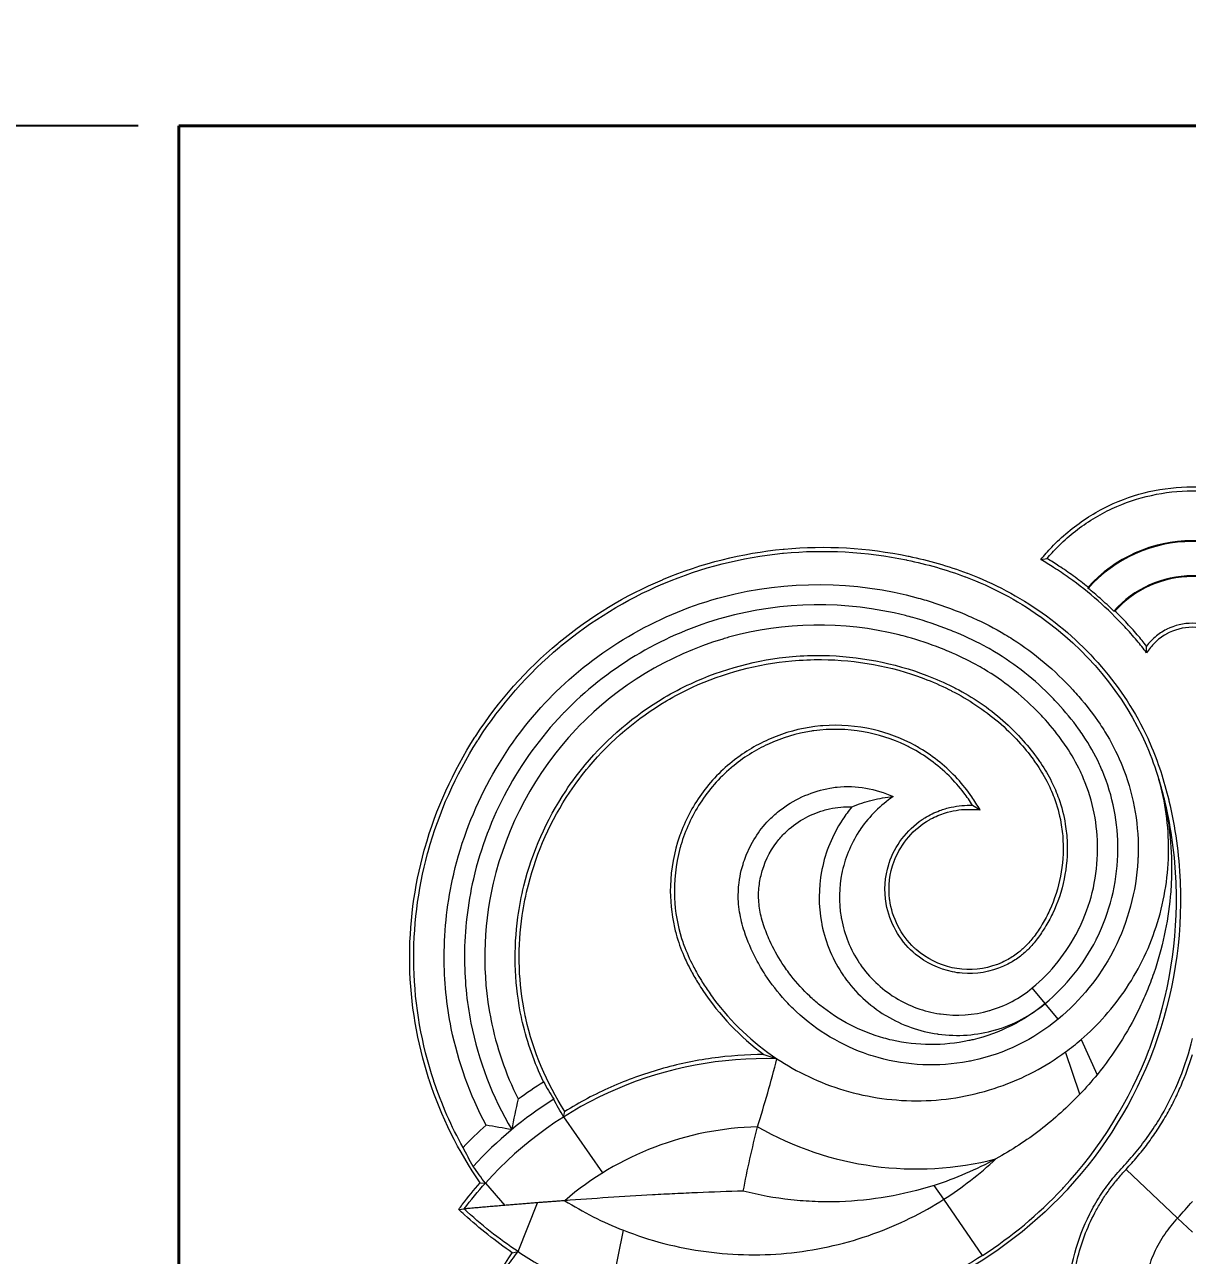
# Model space of a CAD drawing. Header units: millimetres. Extents: x 0 to 2376, y 0 to 1680.
# Drawn here: x 805 to 1091.8, y 891.4 to 1195 of the extents above; entities that cross this region are included whole.
import ezdxf

# ---------------------------------------------------------------- set-up
doc = ezdxf.new("R2010")
doc.units = ezdxf.units.MM
doc.layers.get('0').update_dxf_attribs({"lineweight": 35})
doc.layers.add('Архио', color=252, linetype='Continuous', lineweight=40)
doc.layers.add('Размеры', color=5, linetype='Continuous', lineweight=9)
doc.styles.add('Размер', font='arial.ttf', dxfattribs={"width": 0.8})
doc.dimstyles.new('M 1-1_h36_(M 1-8)', dxfattribs={"dimscale": 2, "dimtxt": 32, "dimasz": 25, "dimexe": 10, "dimexo": 5, "dimgap": 5, "dimtad": 1, "dimdec": 0, "dimtxsty": 'Размер', "dimblk": 'OBLIQUE', "dimcen": 2.5, "dimadec": 0, "dimazin": 0, "dimtfac": 1, "dimtdec": 0, "dimtmove": 0, "dimatfit": 3, "dimfxl": 0, "dimarcsym": 0})

# ---------------------------------------------------------------- blocks, each defined once
blk = doc.blocks.new('_Oblique')
at = {"color": 0, "linetype": 'ByBlock', "lineweight": -2}
blk.add_line((-0.5, -0.5), (0.5, 0.5), dxfattribs=at)
blk = doc.blocks.new('*D36')
at = {"layer": 'Defpoints', "color": 0, "transparency": 16777216}
for p in [(723, 1170), (843, 1170), (843, 630)]:
    blk.add_point(p, dxfattribs=at)
at = {"layer": 'Размеры', "color": 0, "lineweight": -2, "transparency": 16777216}
for p, q in [((833, 1170), (703, 1170)), ((723, 630), (723, 1170)), ((833, 630), (703, 630))]:
    blk.add_line(p, q, dxfattribs=at)
at = {"layer": 'Размеры', "color": 0, "lineweight": -2, "transparency": 16777216, "xscale": 50, "yscale": 50, "zscale": 50}
for p, rotation in [((723, 1170), 90), ((723, 630), 270)]:
    blk.add_blockref('_Oblique', p, dxfattribs=dict(at, rotation=rotation))
at = {"layer": 'Размеры', "color": 0, "transparency": 16777216, "insert": (680.32, 900), "char_height": 64, "attachment_point": 5, "rotation": 90, "style": 'Размер'}
blk.add_mtext('540', dxfattribs=at)

msp = doc.modelspace()

# ---------------------------------------------------------------- linework, layer by layer
at = {"layer": 'Архио'}
for p in [(843, 630), (1343, 1170)]:
    msp.add_line(p, (843, 1170), dxfattribs=at)
at = {"layer": 'Размеры', "linetype": 'Continuous', "lineweight": 15}
for p, q in [((1055.63, 1063.05), (1057.15, 1063.3)), ((1067.31, 1055.94), (1067.29, 1056.22)), ((1073.91, 1050.35), (1073.63, 1050.34)), ((1073.91, 1050.35), (1073.91, 1050.35)), ((1081.72, 1040.07), (1081.7, 1041.7)), ((1038.78, 1002.43), (1040.63, 1001.35)), ((1059.9, 949.69), (1053.51, 957.38)), ((1065.54, 944.64), (1069.5, 935.98)), ((1065.28, 931.19), (1061.69, 941.58)), ((987.31, 940.95), (990.55, 939.9)), ((937.94, 925.56), (938.24, 926.92)), ((937.94, 925.56), (947.55, 911.74)), ((1089.34, 900.62), (1076.65, 912.63)), ((917.36, 909.31), (918.63, 909.23)), ((918.63, 909.23), (923.45, 903.74)), ((1031.73, 905.27), (1029.29, 908.67)), ((1041.26, 891.41), (1031.73, 905.27)), ((912.06, 902.75), (913.4, 902.87)), ((926.68, 892.33), (931.5, 904.39)), ((1093, 897.16), (1089.34, 900.62)), ((949.28, 880.93), (952.7, 897.6)), ((925.28, 892.07), (926.68, 892.33))]:
    msp.add_line(p, q, dxfattribs=at)
for centre, radius, start, end in [((1093, 1033.17), 34.53, 41.8722, 138.1278), ((1093, 1033.17), 34.33, 41.5565, 138.4435), ((1093, 1033.17), 25.88, 41.554, 138.446), ((1093, 1033.17), 25.68, 41.986, 138.014), ((987.53, 847.3), 92.64, 88.1351, 138.0509), ((987.53, 847.3), 97.64, 122.2148, 137.4184), ((987.53, 847.3), 75.83, 91.3402, 130.5762), ((1024.92, 991.76), 79.03, 240.2971, 284.3737), ((1025.5, 961), 87.88, 316.5937, 320.1846)]:
    msp.add_arc(centre, radius, start, end, dxfattribs=at)
for points, knots in [([(1055.63, 1063.05), (1056.5, 1064.08), (1058.57, 1066.5), (1063.59, 1071.2), (1068.49, 1074.43), (1078.48, 1079.33), (1092.95, 1082.59), (1107.58, 1079.35), (1120.35, 1073.02), (1125.93, 1068.33), (1130.37, 1063.05)], [0, 0, 0, 0, 4.028225, 9.512379, 20.695846, 21.434759, 42.869519, 64.304278, 65.043192, 85.739038, 85.739038, 85.739038, 85.739038]), ([(1057.15, 1063.3), (1057.97, 1064.28), (1060.01, 1066.51), (1064.9, 1070.92), (1069.6, 1073.9), (1079.16, 1078.44), (1093, 1081.51), (1106.84, 1078.44), (1119.13, 1072.6), (1124.62, 1068.33), (1128.85, 1063.3)], [0, 0, 0, 0, 4.028225, 9.512379, 20.695846, 21.434759, 42.869519, 64.304278, 65.043192, 85.739038, 85.739038, 85.739038, 85.739038]), ([(917.36, 909.31), (911.97, 917.1), (907.69, 925.73), (901.78, 943.91), (900.14, 953.65), (899.82, 972.75), (901.09, 982.46), (906.37, 1001.36), (910.7, 1010.93), (921.77, 1028.06), (928.82, 1036), (944.41, 1048.95), (953.21, 1054.27), (971.86, 1062.1), (982.03, 1064.66), (1002.43, 1066.59), (1012.9, 1065.97), (1027.89, 1062.85), (1032.81, 1061.45), (1044.01, 1057.2), (1050.25, 1053.92), (1067.43, 1041.81), (1076.91, 1030.56), (1084.51, 1013.19), (1086.05, 1008.41), (1088.77, 997.11), (1089.71, 990.28), (1090.55, 969.66), (1088.32, 955.46), (1078.73, 929.64), (1071.33, 917.62), (1053.03, 897.81), (1041.93, 889.65), (1026.89, 882.5), (1023.76, 881.2), (1020.68, 880.08)], [72.459222, 72.459222, 72.459222, 72.459222, 100.879163, 101.055909, 129.80299, 130.18795, 158.360155, 158.909445, 189.046594, 189.521413, 220.110759, 220.51019, 250.339307, 250.665376, 281.175083, 281.426318, 312.169394, 312.345411, 327.287158, 327.426485, 348.308636, 348.342374, 390.536067, 390.724358, 405.290692, 405.557375, 425.560948, 425.870498, 467.473734, 467.87192, 508.523696, 509.008695, 548.7832, 549.142257, 558.954541, 558.954541, 558.954541, 558.954541]), ([(913.13, 918.01), (910.24, 923.21), (907.82, 928.73), (902.91, 943.46), (901.21, 953.12), (900.77, 972.07), (901.98, 981.72), (907.12, 1000.51), (911.36, 1010.03), (922.28, 1027.08), (929.24, 1034.99), (944.66, 1047.91), (953.38, 1053.22), (971.87, 1061.05), (981.96, 1063.62), (1002.2, 1065.59), (1012.59, 1064.99), (1027.48, 1061.92), (1032.36, 1060.55), (1043.49, 1056.34), (1049.68, 1053.09), (1066.74, 1041.07), (1076.15, 1029.9), (1082.89, 1014.39), (1083.9, 1011.59), (1084.75, 1008.8)], [231.88634, 231.88634, 231.88634, 231.88634, 249.862681, 250.039428, 278.786508, 279.171469, 307.343674, 307.892964, 338.030113, 338.504932, 369.094278, 369.493708, 399.322825, 399.648895, 430.158601, 430.409837, 461.152913, 461.328929, 476.270676, 476.410003, 497.292155, 497.325893, 539.519586, 539.707877, 548.510942, 548.510942, 548.510942, 548.510942]), ([(1081.72, 1040.07), (1080.93, 1041.07), (1079.19, 1043.26), (1075.31, 1047.64), (1069.84, 1052.97), (1063.85, 1057.72), (1059.05, 1060.98), (1056.69, 1062.41), (1055.63, 1063.05)], [0, 0, 0, 0, 3.821839, 8.388555, 17.551065, 26.713575, 31.280292, 34.980504, 34.980504, 34.980504, 34.980504]), ([(1067.29, 1056.22), (1066.09, 1057.18), (1063.73, 1058.98), (1060.34, 1061.32), (1058.14, 1062.7), (1057.15, 1063.3)], [0, 0, 0, 0, 4.90376, 9.470476, 13.170688, 13.170688, 13.170688, 13.170688]), ([(918.79, 923.53), (914.82, 931.02), (911.92, 939.08), (909.05, 953.23), (907.8, 966.02), (909.28, 978.84), (914.62, 1001.71), (923.02, 1017.1), (946, 1040.63), (960.92, 1049.43), (992.49, 1057.99), (1010.46, 1057.89), (1029.94, 1052.25), (1034.44, 1050.62), (1040.93, 1047.79), (1044.88, 1045.77), (1053.55, 1040.42), (1059.66, 1035.21), (1066.41, 1027.68), (1069.08, 1024.24), (1072.6, 1018.76), (1074.57, 1014.97), (1078.55, 1005.02), (1079.91, 996.74), (1079.24, 981.59), (1077.07, 973.52), (1070.22, 960.2), (1065.46, 954.31), (1059.9, 949.69)], [0, 0, 0, 0, 25.423321, 25.435865, 43.316235, 63.793289, 63.909443, 113.767398, 114.522076, 162.609423, 163.988161, 212.672565, 214.690965, 224.844764, 227.01869, 235.901838, 238.126663, 257.588967, 259.808505, 268.437967, 270.620526, 279.340653, 281.227799, 302.77577, 304.02793, 326.704985, 327.30877, 348.988567, 348.988567, 348.988567, 348.988567]), ([(1073.63, 1050.34), (1072.52, 1051.41), (1070.46, 1053.33), (1068.3, 1055.14), (1067.31, 1055.94)], [13.421464, 13.421464, 13.421464, 13.421464, 18.292128, 22.300103, 22.300103, 22.300103, 22.300103]), ([(1056.7, 953.53), (1061.89, 957.85), (1066.31, 963.38), (1072.58, 975.89), (1074.47, 983.47), (1074.77, 997.63), (1073.28, 1005.33), (1069.23, 1014.48), (1067.26, 1017.96), (1063.79, 1022.95), (1061.2, 1026.08), (1054.7, 1032.94), (1048.85, 1037.64), (1040.6, 1042.37), (1036.86, 1044.16), (1030.75, 1046.67), (1026.51, 1048.1), (1008.21, 1052.95), (991.44, 1052.75), (962.08, 1044.31), (948.25, 1035.95), (926.97, 1013.8), (919.19, 999.41), (914.24, 978.04), (912.86, 966.06), (913.99, 954.12), (916.91, 939.43), (920.35, 930.52), (925.15, 922.42)], [0, 0, 0, 0, 21.679797, 22.283582, 44.960637, 46.212797, 67.760768, 69.647914, 78.368041, 80.5506, 89.180062, 91.399601, 110.861904, 113.086729, 121.969877, 124.143803, 134.297602, 136.316002, 185.000406, 186.379144, 234.466491, 235.221169, 285.079124, 285.195278, 305.672332, 323.552702, 323.565246, 353.793642, 353.793642, 353.793642, 353.793642]), ([(1053.51, 957.38), (1058.17, 961.26), (1062.18, 966.27), (1067.79, 977.53), (1069.51, 984.42), (1069.74, 997.12), (1068.36, 1004.16), (1064.71, 1012.3), (1062.86, 1015.54), (1059.75, 1020), (1057.26, 1022.98), (1051.3, 1029.24), (1045.75, 1033.67), (1038.16, 1037.99), (1034.56, 1039.71), (1028.92, 1042), (1024.82, 1043.38), (1007.66, 1047.89), (991.75, 1047.67), (964.2, 1039.69), (951.11, 1031.74), (931.15, 1010.9), (923.8, 997.25), (918.03, 972.15), (917.8, 960.65), (921.31, 942.9), (923.61, 936.22), (926.71, 929.99)], [0, 0, 0, 0, 19.580294, 20.247264, 40.606585, 41.98978, 61.198718, 63.283349, 70.778768, 73.189727, 80.827735, 83.287323, 101.05344, 103.536498, 111.47305, 113.910491, 123.143305, 125.423639, 171.141995, 172.77616, 217.969925, 218.973682, 265.883254, 266.241991, 302.061445, 302.185071, 324.633089, 324.633089, 324.633089, 324.633089]), ([(1081.7, 1041.7), (1080.96, 1042.64), (1079.29, 1044.67), (1076.69, 1047.55), (1074.81, 1049.47), (1073.91, 1050.35)], [22.589178, 22.589178, 22.589178, 22.589178, 26.411017, 30.977733, 34.980504, 34.980504, 34.980504, 34.980504]), ([(1104.3, 1041.7), (1103.68, 1042.52), (1102.2, 1044.08), (1100.38, 1045.31), (1097.4, 1046.81), (1093, 1047.84), (1088.6, 1046.81), (1085.62, 1045.31), (1083.8, 1044.08), (1082.32, 1042.52), (1081.7, 1041.7)], [0, 0, 0, 0, 3.151438, 6.595353, 6.722551, 13.445103, 20.167654, 20.294852, 23.738768, 26.890206, 26.890206, 26.890206, 26.890206]), ([(1104.28, 1040.07), (1103.64, 1040.91), (1102.32, 1042.68), (1100.51, 1044.04), (1097.52, 1045.73), (1093, 1046.92), (1088.48, 1045.73), (1085.49, 1044.04), (1083.68, 1042.68), (1082.36, 1040.91), (1081.72, 1040.07)], [0, 0, 0, 0, 3.151438, 6.595353, 6.722551, 13.445103, 20.167654, 20.294852, 23.738768, 26.890206, 26.890206, 26.890206, 26.890206]), ([(932.98, 934.25), (930.73, 938.92), (928.68, 944.69), (925.81, 958.27), (925.53, 969.75), (929.12, 988.42), (934.81, 1001.33), (946.67, 1017.22), (957.25, 1026.26), (974.73, 1035.44), (988.15, 1039.03), (1008.12, 1039.73), (1021.66, 1037.14), (1032.07, 1032.59), (1036.47, 1030.35), (1042.82, 1026.61), (1049.61, 1020.56), (1054.07, 1015.04), (1056.4, 1011.67), (1058.25, 1008.53), (1060.38, 1003.51), (1061.68, 998.46), (1062.65, 988.75), (1060.84, 979.81), (1057.05, 972.91), (1055.42, 970.39), (1054.13, 968.64), (1052.38, 966.73), (1050.5, 965.07), (1048.35, 963.67), (1043.76, 961.41), (1038.85, 960.57), (1031.21, 961.68), (1027.06, 963.65), (1020.81, 969.05), (1018.29, 973.56), (1016.92, 981.36), (1017.15, 984.85), (1019.57, 992.4), (1022.71, 996.55), (1027.91, 999.93), (1030.27, 1001.08), (1034.24, 1002.25), (1037.01, 1002.5), (1038.78, 1002.43)], [0, 0, 0, 0, 15.560251, 18.245155, 41.641193, 49.554479, 75.229817, 83.32278, 108.967252, 116.387208, 142.48243, 149.988119, 176.258197, 183.209837, 184.056724, 191.057297, 205.259498, 211.157467, 212.294154, 217.564001, 222.070888, 228.626582, 233.146413, 251.277857, 255.207198, 256.727058, 260.251801, 261.735431, 264.51156, 267.743907, 269.389689, 279.843188, 282.248873, 292.507631, 293.184186, 307.077314, 307.179533, 316.947276, 317.250194, 330.964523, 331.774663, 335.861396, 338.817128, 344.135427, 344.135427, 344.135427, 344.135427]), ([(938.24, 926.92), (933.7, 933.92), (930.07, 942.56), (926.74, 959.08), (926.6, 970.31), (930.24, 988.58), (935.89, 1001.15), (947.53, 1016.67), (957.95, 1025.5), (975.04, 1034.49), (988.14, 1037.94), (1007.69, 1038.74), (1020.99, 1036.36), (1031.18, 1031.9), (1035.48, 1029.71), (1041.71, 1026.06), (1048.51, 1020.34), (1052.88, 1014.97), (1055.2, 1011.69), (1057.05, 1008.64), (1059.25, 1003.78), (1060.6, 998.84), (1061.68, 989.33), (1059.99, 980.6), (1056.41, 973.77), (1054.86, 971.28), (1053.59, 969.56), (1051.89, 967.68), (1050.09, 966.02), (1048.01, 964.63), (1043.53, 962.37), (1038.71, 961.58), (1031.24, 962.71), (1027.22, 964.73), (1021.23, 970.18), (1018.92, 974.69), (1017.93, 982.37), (1018.34, 985.77), (1021.14, 993.01), (1024.47, 996.88), (1029.82, 999.76), (1032.23, 1000.69), (1036.18, 1001.54), (1038.9, 1001.42), (1040.63, 1001.35)], [0, 0, 0, 0, 25.575716, 28.260621, 51.656659, 59.569945, 85.245282, 93.338245, 118.982718, 126.402674, 152.497896, 160.003585, 186.273663, 193.225302, 194.07219, 201.072763, 215.274963, 221.172933, 222.309619, 227.579467, 232.086354, 238.642048, 243.161878, 261.293322, 265.222664, 266.742524, 270.267266, 271.750897, 274.527026, 277.759372, 279.405155, 289.858654, 292.264339, 302.523097, 303.199652, 317.09278, 317.194999, 326.962741, 327.26566, 340.979989, 341.790129, 345.876861, 348.832594, 354.150893, 354.150893, 354.150893, 354.150893]), ([(1040.63, 1001.35), (1039.96, 1002.42), (1038.31, 1005.1), (1033.85, 1010.69), (1028.88, 1014.73), (1021.79, 1018.77), (1013.94, 1021.76), (1005.82, 1022.38), (997.73, 1021.69), (990.3, 1019.95), (983.7, 1016.33), (977.56, 1011.79), (971.92, 1006.15), (968.02, 998.99), (965.2, 991.16), (963.75, 983.31), (964.56, 975.09), (966, 969.35), (967.01, 966.45), (968.4, 963.44), (969.58, 961.15), (970.91, 958.86), (975.85, 951.17), (981.43, 945.3), (987.31, 940.95)], [0, 0, 0, 0, 3.785807, 9.431479, 21.404598, 22.809189, 33.905354, 46.370297, 46.955511, 58.245313, 69.050045, 69.3525, 81.140992, 92.734064, 93.569599, 106.09361, 116.418084, 118.143469, 123.842163, 125.619236, 128.088894, 131.578165, 133.555818, 155.5038, 155.5038, 155.5038, 155.5038]), ([(1038.78, 1002.43), (1038.12, 1003.48), (1036.36, 1006.03), (1031.69, 1011.33), (1026.6, 1015.07), (1019.42, 1018.68), (1011.52, 1021.18), (1003.49, 1021.36), (995.58, 1020.22), (988.37, 1018.05), (982.08, 1014.09), (976.34, 1009.23), (971.18, 1003.3), (967.81, 996), (965.58, 988.11), (964.73, 980.27), (966.12, 972.25), (968, 966.73), (969.23, 963.96), (970.77, 961.08), (972.06, 958.88), (973.49, 956.7), (978.75, 949.38), (984.54, 943.88), (990.55, 939.9)], [0, 0, 0, 0, 3.785807, 9.431479, 21.404598, 22.809189, 33.905354, 46.370297, 46.955511, 58.245313, 69.050045, 69.3525, 81.140992, 92.734064, 93.569599, 106.09361, 116.418084, 118.143469, 123.842163, 125.619236, 128.088894, 131.578165, 133.555818, 155.5038, 155.5038, 155.5038, 155.5038]), ([(1041.26, 891.41), (1048.42, 896.03), (1055.15, 901.64), (1070.25, 917.83), (1077.64, 929.73), (1087.26, 955.32), (1089.51, 969.41), (1088.74, 989.88), (1087.83, 996.66), (1085.83, 1005.05), (1085.31, 1006.98), (1084.75, 1008.8)], [96.62999, 96.62999, 96.62999, 96.62999, 122.405068, 122.890067, 163.541843, 163.94003, 205.543265, 205.852816, 225.856388, 226.123071, 231.88634, 231.88634, 231.88634, 231.88634]), ([(1065.54, 944.64), (1067.61, 946.42), (1069.6, 948.38), (1073.37, 952.62), (1075.14, 954.92), (1078.38, 959.8), (1079.84, 962.38), (1082.41, 967.79), (1083.51, 970.61), (1085.29, 976.4), (1085.96, 979.37), (1086.88, 985.37), (1087.12, 988.39), (1087.15, 994.39), (1086.95, 997.37), (1086.14, 1003.2), (1085.54, 1006.05), (1084.75, 1008.8)], [0, 0, 0, 0, 0.125, 0.125, 0.25, 0.25, 0.375, 0.375, 0.5, 0.5, 0.625, 0.625, 0.75, 0.75, 0.875, 0.875, 1, 1, 1, 1]), ([(1084.75, 1008.8), (1085.68, 1005.66), (1086.39, 1002.48), (1087.41, 996.09), (1087.72, 992.88), (1087.88, 988.01), (1087.88, 986.39), (1087.79, 983.12), (1087.69, 981.5), (1087.25, 976.66), (1086.76, 973.47), (1085.4, 967.18), (1084.54, 964.08), (1083.22, 960.25), (1082.94, 959.49), (1082.37, 957.98), (1082.07, 957.23), (1081.14, 954.99), (1080.49, 953.53), (1078.39, 949.21), (1076.83, 946.43), (1073.4, 941.06), (1071.53, 938.47), (1069.5, 935.98)], [0, 0, 0, 0, 0.125, 0.125, 0.25, 0.25, 0.3125, 0.3125, 0.375, 0.375, 0.5, 0.5, 0.625, 0.625, 0.65625, 0.65625, 0.6875, 0.6875, 0.75, 0.75, 0.875, 0.875, 1, 1, 1, 1]), ([(1059.9, 949.69), (1053.85, 944.66), (1046.22, 940.94), (1030.79, 937.85), (1021.85, 938.23), (1007.25, 942.7), (999.25, 947.45), (991.56, 955.25), (988.23, 959.57), (984.85, 965.29), (982.63, 970.46), (981.38, 975.34), (980.92, 979.38), (981.06, 982.82), (981.78, 986.74), (983.63, 992.46), (987.09, 997.71), (994.13, 1003.65), (1000.03, 1006.19), (1009.53, 1007.53), (1014.82, 1006.58), (1019.22, 1004.56)], [0, 0, 0, 0, 23.591532, 24.834504, 47.183063, 49.669009, 70.621325, 74.503513, 82.504144, 86.920766, 94.386964, 99.338018, 101.996448, 106.605145, 109.605933, 113.872273, 124.612337, 128.203526, 140.940429, 142.736024, 157.268522, 157.268522, 157.268522, 157.268522]), ([(1056.7, 953.53), (1051.55, 949.24), (1045.09, 946.01), (1032.02, 943.04), (1024.39, 943.09), (1011.77, 946.28), (1004.75, 949.93), (997.71, 956.06), (994.59, 959.51), (991.3, 964.12), (988.96, 968.31), (987.4, 972.3), (986.45, 975.65), (985.97, 978.53), (986.01, 981.91), (986.82, 987.01), (989.08, 991.88), (994.21, 997.69), (999.03, 1000.42), (1004.87, 1001.92), (1007.2, 1002.11), (1009.02, 1002.03)], [0, 0, 0, 0, 23.591532, 24.834504, 47.183063, 49.669009, 70.621325, 74.503513, 82.504144, 86.920766, 94.386964, 99.338018, 101.996448, 106.605145, 109.605933, 113.872273, 124.612337, 128.203526, 140.940429, 142.736024, 149.365686, 149.365686, 149.365686, 149.365686]), ([(1009.02, 1002.03), (1008.2, 1001.04), (1007.4, 999.96), (1004.24, 995.15), (1002.46, 990.78), (1000.77, 982.14), (1000.75, 977.47), (1002.47, 968.63), (1004.43, 964.01), (1009.77, 956.36), (1013.41, 952.97), (1021.29, 948.22), (1025.78, 946.63), (1034.97, 945.34), (1039.91, 945.7), (1048.94, 948.33), (1053.14, 950.57), (1056.7, 953.53)], [-101.243207, -101.243207, -101.243207, -101.243207, -97.41227, -97.190081, -83.979462, -83.515282, -70.772281, -70.201699, -56.490925, -56.035483, -42.209569, -41.869266, -28.429417, -28.200212, -14.006731, -13.893805, 0, 0, 0, 0]), ([(1019.22, 1004.56), (1016.1, 1002.47), (1013.33, 999.73), (1009.03, 993.46), (1007.42, 989.74), (1005.84, 982.33), (1005.75, 978.31), (1007.1, 970.69), (1008.72, 966.69), (1013.23, 960.05), (1016.32, 957.1), (1023.06, 952.94), (1026.9, 951.55), (1034.81, 950.38), (1039.06, 950.67), (1046.82, 952.91), (1050.44, 954.83), (1053.51, 957.38)], [-110.523502, -110.523502, -110.523502, -110.523502, -97.41227, -97.190081, -83.979462, -83.515282, -70.772281, -70.201699, -56.490925, -56.035483, -42.209569, -41.869266, -28.429417, -28.200212, -14.006731, -13.893805, 0, 0, 0, 0]), ([(1009.02, 1002.03), (1010.65, 1002.73), (1012.33, 1003.29), (1014.89, 1003.92), (1015.75, 1004.09), (1017.48, 1004.38), (1018.35, 1004.48), (1019.22, 1004.56)], [0, 0, 0, 0, 0.5, 0.5, 0.75, 0.75, 1, 1, 1, 1]), ([(1063.97, 866.11), (1062.61, 871.16), (1061.34, 883.42), (1064.98, 897.1), (1070.09, 905.98), (1072.94, 910.03), (1076.21, 913.61), (1079.62, 917.44), (1082.66, 921.53), (1088.19, 930.2), (1091.41, 938.22), (1093, 944.87)], [0, 0, 0, 0, 0.182664, 0.42524, 0.483655, 0.540697, 0.597329, 0.654151, 0.711719, 0.769495, 1, 1, 1, 1]), ([(990.55, 939.9), (992.99, 938.28), (995.6, 936.8), (1001.13, 934.19), (1004.05, 933.06), (1010.1, 931.25), (1013.24, 930.57), (1019.63, 929.69), (1022.88, 929.49), (1029.4, 929.62), (1032.66, 929.94), (1039.05, 931.08), (1042.19, 931.9), (1048.24, 933.99), (1051.16, 935.26), (1056.67, 938.17), (1059.27, 939.8), (1061.69, 941.58)], [0, 0, 0, 0, 0.125, 0.125, 0.25, 0.25, 0.375, 0.375, 0.5, 0.5, 0.625, 0.625, 0.75, 0.75, 0.875, 0.875, 1, 1, 1, 1]), ([(987.31, 940.95), (983.06, 940.94), (978.76, 940.64), (970.22, 939.43), (965.97, 938.53), (957.63, 936.15), (953.55, 934.67), (945.66, 931.18), (941.85, 929.16), (938.24, 926.92)], [0, 0, 0, 0, 0.25, 0.25, 0.5, 0.5, 0.75, 0.75, 1, 1, 1, 1]), ([(985.76, 923.12), (986.61, 925.91), (987.46, 928.7), (989.07, 934.29), (989.85, 937.09), (990.55, 939.9)], [0, 0, 0, 0, 0.5, 0.5, 1, 1, 1, 1]), ([(1076.65, 912.62), (1077.58, 913.64), (1078.5, 914.66), (1080.28, 916.76), (1081.14, 917.84), (1082.78, 920.05), (1083.57, 921.18), (1085.09, 923.48), (1085.81, 924.65), (1087.18, 927.04), (1087.84, 928.25), (1089.07, 930.72), (1089.65, 931.97), (1091.28, 935.77), (1092.22, 938.35), (1093, 941)], [0, 0, 0, 0, 0.125, 0.125, 0.25, 0.25, 0.375, 0.375, 0.5, 0.5, 0.625, 0.625, 0.75, 0.75, 1, 1, 1, 1]), ([(1065.28, 931.19), (1062.23, 927.98), (1058.97, 925.05), (1052.05, 919.73), (1048.4, 917.33), (1044.54, 915.21)], [0, 0, 0, 0, 0.5, 0.5, 1, 1, 1, 1]), ([(1044.54, 915.21), (1042.11, 913.87), (1039.62, 912.66), (1034.52, 910.48), (1031.93, 909.51), (1029.29, 908.67)], [0, 0, 0, 0, 0.5, 0.5, 1, 1, 1, 1]), ([(1064.93, 866.37), (1064.39, 868.39), (1063.99, 870.43), (1063.44, 874.52), (1063.29, 876.57), (1063.27, 879.68), (1063.29, 880.72), (1063.41, 882.8), (1063.5, 883.84), (1063.75, 885.91), (1063.91, 886.94), (1064.29, 888.99), (1064.52, 890.02), (1065.29, 893.05), (1065.92, 895.03), (1067.43, 898.87), (1068.31, 900.73), (1069.8, 903.46), (1070.33, 904.35), (1071.45, 906.12), (1072.03, 906.98), (1072.95, 908.25), (1073.27, 908.66), (1073.91, 909.48), (1074.24, 909.88), (1075.25, 911.07), (1075.95, 911.85), (1076.65, 912.62)], [0, 0, 0, 0, 0.125, 0.125, 0.25, 0.25, 0.3125, 0.3125, 0.375, 0.375, 0.4375, 0.4375, 0.5, 0.5, 0.625, 0.625, 0.75, 0.75, 0.8125, 0.8125, 0.875, 0.875, 0.90625, 0.90625, 0.9375, 0.9375, 1, 1, 1, 1]), ([(912.06, 902.75), (912.35, 903.14), (914.04, 905.4), (915.82, 907.57), (917.36, 909.31)], [0, 0, 0, 0, 0.175114, 1, 1, 1, 1]), ([(1029.29, 908.67), (1025.48, 907.45), (1021.62, 906.52), (1013.85, 905.18), (1009.92, 904.78), (1003.97, 904.59), (1001.98, 904.6), (997.98, 904.75), (995.99, 904.9), (990.04, 905.54), (986.12, 906.25), (982.23, 907.25)], [0, 0, 0, 0, 0.25, 0.25, 0.5, 0.5, 0.625, 0.625, 0.75, 0.75, 1, 1, 1, 1]), ([(938.21, 904.9), (937.84, 904.87), (937.1, 904.82), (935.99, 904.74), (934.88, 904.65), (933.76, 904.57), (932.63, 904.48), (931.87, 904.42), (931.5, 904.39)], [0, 0, 0, 0, 0.162861, 0.327125, 0.492878, 0.660212, 0.82922, 1, 1, 1, 1]), ([(982.23, 907.25), (978.45, 907.15), (974.7, 907.02), (969.11, 906.78), (967.25, 906.7), (963.54, 906.52), (961.69, 906.42), (956.18, 906.12), (952.53, 905.89), (945.32, 905.42), (941.75, 905.17), (938.21, 904.9)], [0, 0, 0, 0, 0.25, 0.25, 0.375, 0.375, 0.5, 0.5, 0.75, 0.75, 1, 1, 1, 1]), ([(952.7, 897.6), (955.93, 896.33), (959.27, 895.25), (966.09, 893.48), (969.56, 892.8), (976.57, 891.86), (980.11, 891.6), (987.17, 891.52), (990.69, 891.69), (997.64, 892.45), (1001.07, 893.04), (1007.77, 894.59), (1011.05, 895.55), (1017.37, 897.82), (1020.43, 899.12), (1026.28, 902), (1029.08, 903.58), (1031.73, 905.27)], [0, 0, 0, 0, 0.125, 0.125, 0.25, 0.25, 0.375, 0.375, 0.5, 0.5, 0.625, 0.625, 0.75, 0.75, 0.875, 0.875, 1, 1, 1, 1]), ([(925.28, 892.07), (921.14, 894.9), (916.7, 898.41), (912.53, 902.31), (912.06, 902.75)], [0, 0, 0, 0, 0.883094, 1, 1, 1, 1]), ([(923.45, 903.74), (922.97, 903.7), (922, 903.61), (920.54, 903.49), (919.07, 903.36), (917.57, 903.23), (916.06, 903.1), (914.67, 902.98), (913.78, 902.9), (913.4, 902.87)], [0, 0, 0, 0, 0.142169, 0.286326, 0.432632, 0.581251, 0.732355, 0.886123, 1, 1, 1, 1]), ([(926.68, 892.33), (924.33, 893.91), (922.04, 895.57), (917.61, 899.09), (915.47, 900.93), (913.4, 902.87)], [0, 0, 0, 0, 0.5, 0.5, 1, 1, 1, 1]), ([(931.5, 904.39), (931.06, 904.36), (930.18, 904.29), (928.85, 904.18), (927.52, 904.08), (926.17, 903.97), (924.82, 903.85), (923.91, 903.78), (923.45, 903.74)], [0, 0, 0, 0, 0.161915, 0.325499, 0.490923, 0.65836, 0.82799, 1, 1, 1, 1]), ([(1089.34, 900.62), (1088.21, 899.42), (1087.14, 898.1), (1085.19, 895.22), (1084.31, 893.67), (1082.82, 890.4), (1082.21, 888.67), (1081.29, 885.1), (1080.98, 883.26), (1080.7, 879.55), (1080.72, 877.69), (1081.09, 874.02), (1081.44, 872.22), (1082.42, 868.75), (1083.05, 867.09), (1084.16, 864.74), (1084.57, 863.98), (1085.2, 862.88), (1085.42, 862.52), (1085.76, 861.99), (1085.93, 861.73), (1086.13, 861.43), (1086.23, 861.28), (1086.28, 861.2), (1086.31, 861.16), (1086.32, 861.15), (1086.33, 861.14), (1086.33, 861.13), (1086.33, 861.13), (1086.34, 861.13)], [0, 0, 0, 0, 0.125, 0.125, 0.25, 0.25, 0.375, 0.375, 0.5, 0.5, 0.625, 0.625, 0.75, 0.75, 0.875, 0.875, 0.9375, 0.9375, 0.96875, 0.96875, 0.984375, 0.992188, 0.996094, 0.998047, 0.999023, 0.999512, 0.999756, 0.999756, 1, 1, 1, 1]), ([(1241.86, 698.59), (1214.61, 682.99), (1184.83, 671.69), (1122.84, 658.78), (1090.38, 657.3), (1043.19, 662.77), (1027.59, 665.84), (1006.39, 671.67), (1000.02, 673.64), (990.32, 677.25), (986.38, 678.87), (967.68, 687.56), (953.65, 697.43), (930.13, 721.03), (920.34, 735.06), (906.46, 764.93), (902.12, 781), (899.02, 813.95), (900.43, 831.05), (908.93, 863.25), (915.94, 878.49), (925.28, 892.07)], [0, 0, 0, 0, 94.183734, 94.397581, 189.962168, 190.408808, 236.950479, 237.502776, 256.361221, 256.935721, 268.567771, 269.113464, 318.812115, 319.250378, 369.056459, 369.387292, 418.068425, 418.285054, 468.656779, 468.767932, 518.226812, 518.226812, 518.226812, 518.226812]), ([(926.68, 892.33), (930.19, 889.99), (933.85, 887.85), (941.41, 884.04), (945.31, 882.36), (949.28, 880.93)], [0, 0, 0, 0, 0.5, 0.5, 1, 1, 1, 1])]:
    msp.add_open_spline(points, degree=3, knots=knots, dxfattribs=at)
for points in [[(1061.69, 941.58), (1063.03, 942.56), (1064.32, 943.58), (1065.54, 944.64)], [(1069.5, 935.98), (1068.15, 934.33), (1066.74, 932.73), (1065.28, 931.19)], [(926.71, 929.99), (928.75, 931.49), (930.84, 932.91), (932.98, 934.25)], [(932.98, 934.25), (933.76, 932.77), (934.6, 931.33), (935.48, 929.92)], [(926.71, 929.99), (926.11, 927.48), (925.59, 924.96), (925.15, 922.42)], [(937.94, 925.56), (937.07, 926.98), (936.25, 928.43), (935.48, 929.92)], [(913.13, 918.01), (914.94, 919.92), (916.83, 921.76), (918.79, 923.53)], [(925.15, 922.42), (923.01, 922.79), (920.9, 923.16), (918.79, 923.53)], [(982.23, 907.25), (983.25, 912.57), (984.43, 917.86), (985.76, 923.12)], [(915.64, 913.37), (914.76, 914.89), (913.93, 916.44), (913.13, 918.01)], [(1031.73, 905.27), (1036.17, 908.1), (1040.49, 911.42), (1044.54, 915.21)], [(918.63, 909.23), (917.6, 910.58), (916.6, 911.96), (915.64, 913.37)], [(913.4, 902.87), (915.05, 905.07), (916.79, 907.19), (918.63, 909.23)], [(938.21, 904.9), (942.72, 902.08), (947.58, 899.61), (952.7, 897.6)], [(923.73, 888.3), (924.69, 889.66), (925.67, 891.01), (926.68, 892.33)], [(1041.26, 891.41), (1034.64, 887.13), (1027.62, 883.65), (1020.21, 880.98)]]:
    msp.add_open_spline(points, degree=3, dxfattribs=at)

# ---------------------------------------------------------------- dimensions: what is measured, and where the dimension line sits
at = {"layer": 'Размеры'}
dim = msp.add_linear_dim(base=(723, 1170), p1=(843, 630), p2=(843, 1170), angle=90, dimstyle='M 1-1_h36_(M 1-8)', dxfattribs=at)
dim.commit()
dim.dimension.update_dxf_attribs({"geometry": '*D36', "text_midpoint": (680.32, 900)})

doc.saveas('drawing.dxf')
